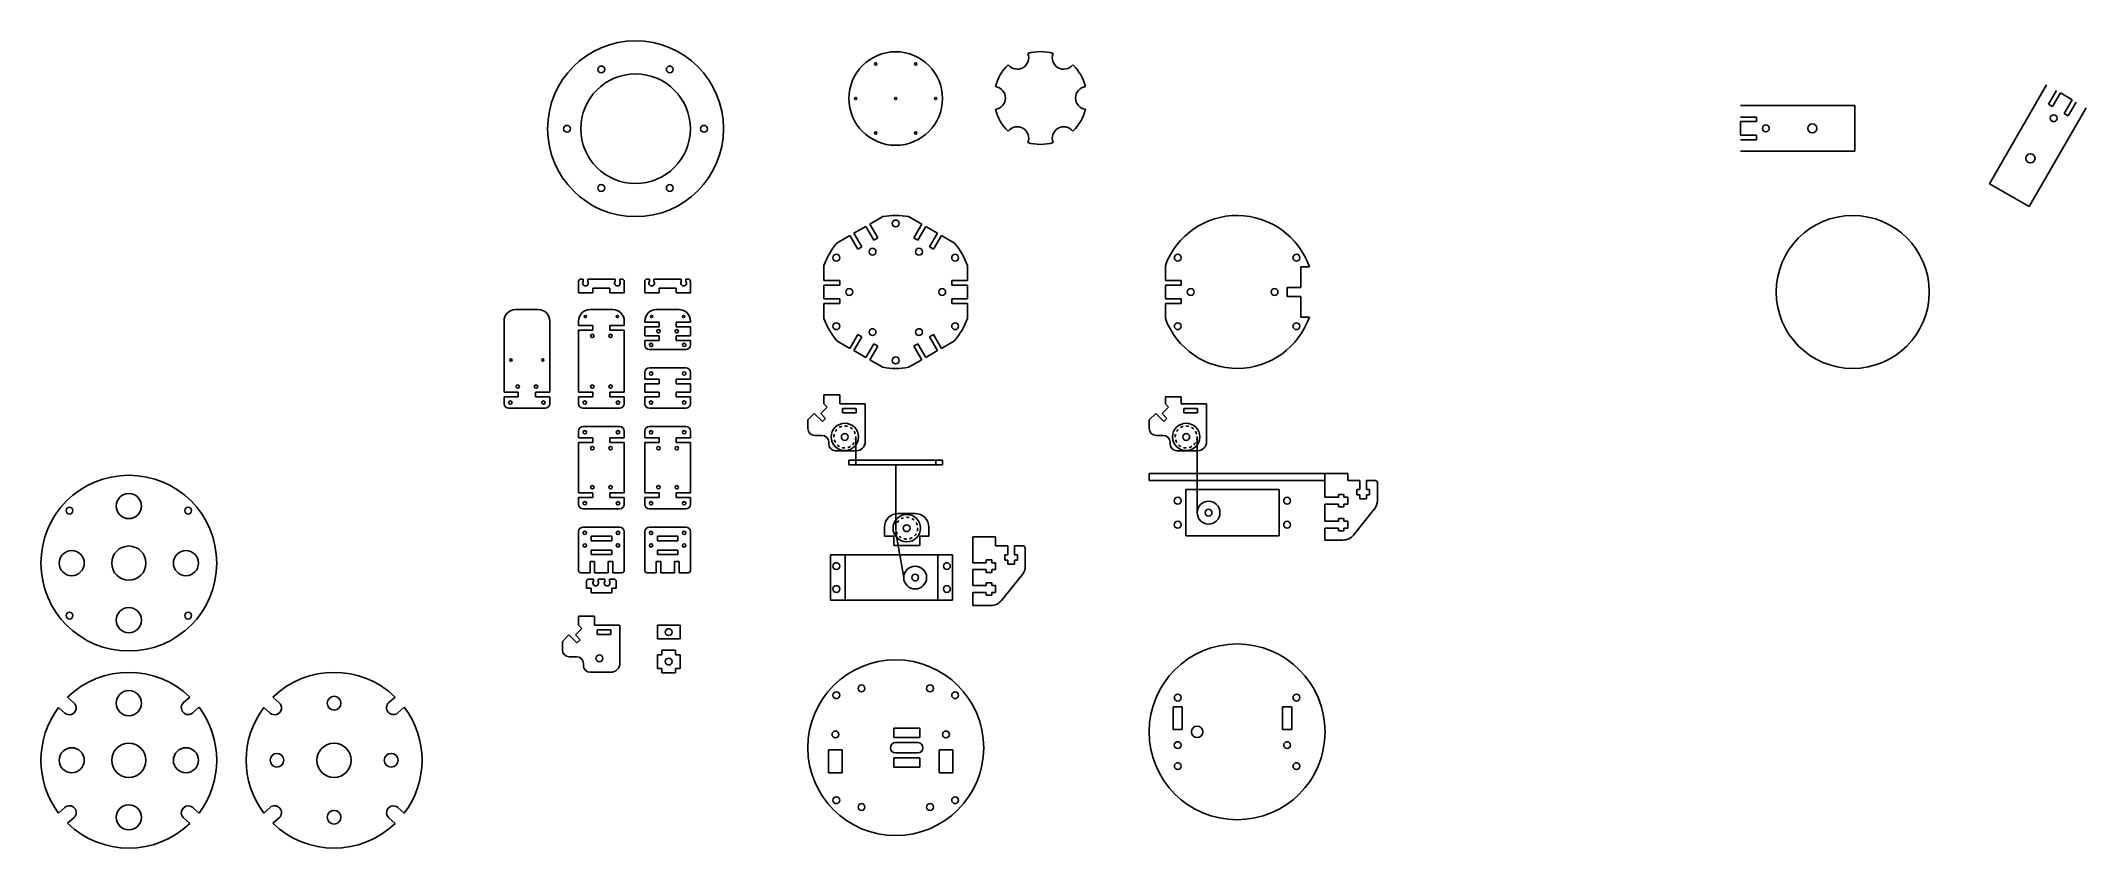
# Model space of a CAD drawing. Header units: millimetres. Extents: x 1730 to 2625, y 1082 to 1435.
import ezdxf

# ---------------------------------------------------------------- set-up
doc = ezdxf.new("R2010")
doc.units = ezdxf.units.MM
doc.linetypes.add('JIS_02_1.2', pattern=[2.5, 1.25, -1.25])

msp = doc.modelspace()

# ---------------------------------------------------------------- linework, layer by layer
for p, q in [((2582.92, 1372.73), (2607.92, 1416.03)), ((2523.94, 1406.96), (2473.94, 1406.96)), ((2523.94, 1406.96), (2523.94, 1386.96)), ((2608.78, 1407.53), (2612.25, 1413.53)), ((2608.78, 1407.53), (2610.51, 1406.53)), ((2613.98, 1412.53), (2610.51, 1406.53)), ((2619.18, 1409.53), (2613.98, 1412.53)), ((2619.18, 1409.53), (2613.98, 1412.53)), ((2619.18, 1409.53), (2615.71, 1403.53)), ((2617.44, 1402.53), (2620.91, 1408.53)), ((2480.88, 1401.96), (2473.94, 1401.96)), ((2473.94, 1399.96), (2480.88, 1399.96)), ((2473.94, 1399.96), (2473.94, 1393.96)), ((2473.94, 1399.96), (2473.94, 1393.96)), ((2480.88, 1399.96), (2480.88, 1401.96)), ((2600.24, 1362.73), (2625.24, 1406.03)), ((2615.71, 1403.53), (2617.44, 1402.53)), ((2473.94, 1393.96), (2480.88, 1393.96)), ((2480.88, 1391.96), (2473.94, 1391.96)), ((2480.88, 1391.96), (2480.88, 1393.96)), ((2523.94, 1386.96), (2473.94, 1386.96)), ((2600.24, 1362.73), (2582.92, 1372.73)), ((2090.88, 1354.04), (2085.69, 1351.04)), ((2090.88, 1354.04), (2085.69, 1351.04)), ((2090.88, 1354.04), (2094.35, 1348.03)), ((2098.35, 1358.35), (2092.61, 1355.04)), ((2096.08, 1349.03), (2092.61, 1355.04)), ((2115.37, 1355.04), (2109.64, 1358.35)), ((2111.9, 1349.03), (2115.37, 1355.04)), ((2117.11, 1354.04), (2113.64, 1348.03)), ((2122.3, 1351.04), (2117.11, 1354.04)), ((2122.3, 1351.04), (2117.11, 1354.04)), ((2083.95, 1350.04), (2078.22, 1346.73)), ((2087.42, 1344.03), (2083.95, 1350.04)), ((2085.69, 1351.04), (2089.16, 1345.03)), ((2087.42, 1344.03), (2089.16, 1345.03)), ((2094.35, 1348.03), (2096.08, 1349.03)), ((2111.9, 1349.03), (2113.64, 1348.03)), ((2122.3, 1351.04), (2118.83, 1345.03)), ((2118.83, 1345.03), (2120.57, 1344.03)), ((2120.57, 1344.03), (2124.03, 1350.04)), ((2129.77, 1346.73), (2124.03, 1350.04)), ((2072.57, 1336.94), (2072.57, 1330.32)), ((2135.42, 1336.94), (2135.42, 1330.32)), ((2222.05, 1336.94), (2222.05, 1330.32)), ((2281.43, 1327.32), (2281.43, 1336.32)), ((2281.43, 1336.32), (2285.11, 1336.32)), ((1965.11, 1324.94), (1965.11, 1329.94)), ((1967.11, 1330.94), (1966.11, 1330.94)), ((1967.11, 1330.94), (1967.11, 1329.94)), ((1969.11, 1330.94), (1969.11, 1329.94)), ((1969.11, 1330.94), (1981.11, 1330.94)), ((1971.36, 1326.94), (1978.86, 1326.94)), ((1971.36, 1326.94), (1971.36, 1324.94)), ((1978.86, 1326.94), (1978.86, 1324.94)), ((1981.11, 1330.94), (1981.11, 1329.94)), ((1983.11, 1330.94), (1983.11, 1329.94)), ((1983.11, 1330.94), (1984.11, 1330.94)), ((1985.11, 1329.94), (1985.11, 1324.94)), ((1994.09, 1324.94), (1994.09, 1329.94)), ((1996.09, 1330.94), (1995.09, 1330.94)), ((1996.09, 1330.94), (1996.09, 1329.94)), ((1998.09, 1330.94), (1998.09, 1329.94)), ((1998.09, 1330.94), (2010.09, 1330.94)), ((2000.34, 1326.94), (2007.84, 1326.94)), ((2000.34, 1326.94), (2000.34, 1324.94)), ((2007.84, 1326.94), (2007.84, 1324.94)), ((2010.09, 1330.94), (2010.09, 1329.94)), ((2012.09, 1330.94), (2012.09, 1329.94)), ((2012.09, 1330.94), (2013.09, 1330.94)), ((2014.09, 1329.94), (2014.09, 1324.94)), ((2079.51, 1330.32), (2072.57, 1330.32)), ((2072.57, 1328.32), (2079.51, 1328.32)), ((2072.57, 1328.32), (2072.57, 1322.32)), ((2072.57, 1328.32), (2072.57, 1322.32)), ((2079.51, 1328.32), (2079.51, 1330.32)), ((2128.48, 1328.32), (2128.48, 1330.32)), ((2128.48, 1330.32), (2135.42, 1330.32)), ((2135.42, 1328.32), (2128.48, 1328.32)), ((2135.42, 1328.32), (2135.42, 1322.32)), ((2135.42, 1328.32), (2135.42, 1322.32)), ((2228.99, 1330.32), (2222.05, 1330.32)), ((2222.05, 1328.32), (2228.99, 1328.32)), ((2222.05, 1328.32), (2222.05, 1322.32)), ((2222.05, 1328.32), (2222.05, 1322.32)), ((2228.99, 1328.32), (2228.99, 1330.32)), ((2281.43, 1327.32), (2275.36, 1327.32)), ((2275.36, 1327.32), (2275.36, 1323.32)), ((1937.46, 1317.56), (1947.46, 1317.56)), ((1965.11, 1324.94), (1971.36, 1324.94)), ((1970.11, 1317.56), (1980.11, 1317.56)), ((1978.86, 1324.94), (1985.11, 1324.94)), ((1994.09, 1324.94), (2000.34, 1324.94)), ((1999.09, 1317.56), (2009.09, 1317.56)), ((2007.84, 1324.94), (2014.09, 1324.94)), ((2072.57, 1322.32), (2079.51, 1322.32)), ((2079.51, 1320.32), (2072.57, 1320.32)), ((2072.57, 1320.32), (2072.57, 1313.71)), ((2079.51, 1320.32), (2079.51, 1322.32)), ((2128.48, 1320.32), (2128.48, 1322.32)), ((2135.42, 1322.32), (2128.48, 1322.32)), ((2128.48, 1320.32), (2135.42, 1320.32)), ((2135.42, 1320.32), (2135.42, 1313.71)), ((2222.05, 1322.32), (2228.99, 1322.32)), ((2228.99, 1320.32), (2222.05, 1320.32)), ((2222.05, 1320.32), (2222.05, 1313.71)), ((2228.99, 1320.32), (2228.99, 1322.32)), ((2281.43, 1323.32), (2275.36, 1323.32)), ((2281.43, 1314.32), (2281.43, 1323.32)), ((1932.46, 1312.56), (1932.46, 1281.36)), ((1952.46, 1281.36), (1952.46, 1312.56)), ((1965.11, 1312.56), (1965.11, 1310.56)), ((1971.36, 1310.56), (1965.11, 1310.56)), ((1971.36, 1308.56), (1965.11, 1308.56)), ((1965.11, 1308.56), (1965.11, 1281.36)), ((1968.11, 1314.06), (1968.11, 1314.06)), ((1971.36, 1310.56), (1971.36, 1308.56)), ((1978.86, 1310.56), (1985.11, 1310.56)), ((1978.86, 1310.56), (1978.86, 1308.56)), ((1978.86, 1308.56), (1985.11, 1308.56)), ((1985.11, 1310.56), (1985.11, 1312.56)), ((1985.11, 1281.36), (1985.11, 1308.56)), ((1994.09, 1312.1), (1994.09, 1312.56)), ((2000.34, 1312.1), (1994.09, 1312.1)), ((2000.34, 1310.1), (1994.09, 1310.1)), ((1994.09, 1306.1), (1994.09, 1310.1)), ((2000.34, 1312.1), (2000.34, 1310.1)), ((2007.84, 1312.1), (2014.09, 1312.1)), ((2007.84, 1312.1), (2007.84, 1310.1)), ((2007.84, 1310.1), (2014.09, 1310.1)), ((2014.09, 1312.1), (2014.09, 1312.56)), ((2014.09, 1306.1), (2014.09, 1310.1)), ((2281.43, 1314.32), (2285.11, 1314.32)), ((2000.34, 1306.1), (1994.09, 1306.1)), ((1994.09, 1302.1), (1994.09, 1304.1)), ((2000.34, 1304.1), (1994.09, 1304.1)), ((1996.09, 1300.1), (2012.09, 1300.1)), ((2000.34, 1306.1), (2000.34, 1304.1)), ((2007.84, 1306.1), (2014.09, 1306.1)), ((2007.84, 1306.1), (2007.84, 1304.1)), ((2007.84, 1304.1), (2014.09, 1304.1)), ((2014.09, 1302.1), (2014.09, 1304.1)), ((2078.22, 1303.92), (2083.95, 1300.61)), ((2087.42, 1306.62), (2083.95, 1300.61)), ((2085.69, 1299.61), (2089.16, 1305.62)), ((2085.69, 1299.61), (2090.88, 1296.61)), ((2085.69, 1299.61), (2090.88, 1296.61)), ((2089.16, 1305.62), (2087.42, 1306.62)), ((2090.88, 1296.61), (2094.35, 1302.62)), ((2096.08, 1301.62), (2092.61, 1295.61)), ((2096.08, 1301.62), (2094.35, 1302.62)), ((2113.64, 1302.62), (2111.9, 1301.62)), ((2111.9, 1301.62), (2115.37, 1295.61)), ((2117.11, 1296.61), (2113.64, 1302.62)), ((2117.11, 1296.61), (2122.3, 1299.61)), ((2117.11, 1296.61), (2122.3, 1299.61)), ((2120.57, 1306.62), (2118.83, 1305.62)), ((2122.3, 1299.61), (2118.83, 1305.62)), ((2120.57, 1306.62), (2124.03, 1300.61)), ((2124.03, 1300.61), (2129.77, 1303.92)), ((1935.46, 1295.06), (1935.46, 1295.06)), ((1994.09, 1290.1), (1994.09, 1287.1)), ((1996.09, 1292.1), (2012.09, 1292.1)), ((2014.09, 1290.1), (2014.09, 1287.1)), ((2092.61, 1295.61), (2098.35, 1292.3)), ((2109.64, 1292.3), (2115.37, 1295.61)), ((1932.46, 1281.36), (1938.71, 1281.36)), ((1938.71, 1279.36), (1938.71, 1281.36)), ((1946.21, 1279.36), (1946.21, 1281.36)), ((1946.21, 1281.36), (1952.46, 1281.36)), ((1971.36, 1281.36), (1965.11, 1281.36)), ((1971.36, 1279.36), (1971.36, 1281.36)), ((1978.86, 1279.36), (1978.86, 1281.36)), ((1978.86, 1281.36), (1985.11, 1281.36)), ((2000.34, 1287.1), (1994.09, 1287.1)), ((2000.34, 1285.1), (1994.09, 1285.1)), ((1994.09, 1285.1), (1994.09, 1281.36)), ((2000.34, 1281.36), (1994.09, 1281.36)), ((2000.34, 1287.1), (2000.34, 1285.1)), ((2000.34, 1279.36), (2000.34, 1281.36)), ((2007.84, 1287.1), (2014.09, 1287.1)), ((2007.84, 1287.1), (2007.84, 1285.1)), ((2007.84, 1285.1), (2014.09, 1285.1)), ((2007.84, 1279.36), (2007.84, 1281.36)), ((2007.84, 1281.36), (2014.09, 1281.36)), ((2014.09, 1285.1), (2014.09, 1281.36)), ((1932.46, 1279.36), (1932.46, 1276.36)), ((1938.71, 1279.36), (1932.46, 1279.36)), ((1934.46, 1274.36), (1950.46, 1274.36)), ((1946.21, 1279.36), (1952.46, 1279.36)), ((1952.46, 1279.36), (1952.46, 1276.36)), ((1965.11, 1279.36), (1965.11, 1276.36)), ((1971.36, 1279.36), (1965.11, 1279.36)), ((1978.86, 1279.36), (1985.11, 1279.36)), ((1985.11, 1279.36), (1985.11, 1276.36)), ((2000.34, 1279.36), (1994.09, 1279.36)), ((1994.09, 1279.36), (1994.09, 1276.36)), ((1996.09, 1274.36), (2012.09, 1274.36)), ((2007.84, 1279.36), (2014.09, 1279.36)), ((2014.09, 1279.36), (2014.09, 1276.36)), ((2068.33, 1272.06), (2065.5, 1269.23)), ((2071.87, 1268.52), (2068.33, 1272.06)), ((2071.16, 1272.06), (2073.99, 1274.88)), ((2073.28, 1269.93), (2071.16, 1272.06)), ((2072.57, 1280.3), (2079.51, 1280.3)), ((2072.57, 1276.3), (2072.57, 1280.3)), ((2073.99, 1274.88), (2072.57, 1276.3)), ((2079.51, 1276.3), (2079.51, 1280.3)), ((2079.51, 1276.3), (2090.66, 1276.3)), ((2080.66, 1272.3), (2080.66, 1274.3)), ((2080.66, 1274.3), (2086.66, 1274.3)), ((2086.66, 1272.3), (2080.66, 1272.3)), ((2086.66, 1272.3), (2086.66, 1274.3)), ((2090.66, 1276.3), (2090.66, 1259.71)), ((2217.81, 1272.06), (2214.98, 1269.23)), ((2221.34, 1268.52), (2217.81, 1272.06)), ((2220.64, 1272.06), (2223.47, 1274.88)), ((2222.76, 1269.93), (2220.64, 1272.06)), ((2222.05, 1279.3), (2228.99, 1279.3)), ((2222.05, 1276.3), (2222.05, 1279.3)), ((2223.47, 1274.88), (2222.05, 1276.3)), ((2228.99, 1279.3), (2228.99, 1276.3)), ((2228.99, 1276.3), (2240.14, 1276.3)), ((2230.14, 1272.3), (2230.14, 1274.3)), ((2230.14, 1274.3), (2236.14, 1274.3)), ((2236.14, 1272.3), (2230.14, 1272.3)), ((2236.14, 1272.3), (2236.14, 1274.3)), ((2240.14, 1276.3), (2240.14, 1259.71)), ((1965.11, 1264.36), (1965.11, 1261.36)), ((1967.11, 1266.36), (1983.11, 1266.36)), ((1985.11, 1261.36), (1985.11, 1264.36)), ((1994.09, 1264.36), (1994.09, 1261.36)), ((1996.09, 1266.36), (2012.09, 1266.36)), ((2014.09, 1261.36), (2014.09, 1264.36)), ((2065.5, 1265.47), (2065.5, 1269.23)), ((2071.87, 1268.52), (2073.28, 1269.93)), ((2214.98, 1265.47), (2214.98, 1269.23)), ((2221.34, 1268.52), (2222.76, 1269.93)), ((1971.36, 1261.36), (1965.11, 1261.36)), ((1971.36, 1259.36), (1965.11, 1259.36)), ((1965.11, 1259.36), (1965.11, 1237.26)), ((1971.36, 1261.36), (1971.36, 1259.36)), ((1978.86, 1261.36), (1985.11, 1261.36)), ((1978.86, 1261.36), (1978.86, 1259.36)), ((1978.86, 1259.36), (1985.11, 1259.36)), ((1985.11, 1259.36), (1985.11, 1237.26)), ((2000.34, 1261.36), (1994.09, 1261.36)), ((2000.34, 1259.36), (1994.09, 1259.36)), ((1994.09, 1259.36), (1994.09, 1237.26)), ((2000.34, 1261.36), (2000.34, 1259.36)), ((2007.84, 1261.36), (2014.09, 1261.36)), ((2007.84, 1261.36), (2007.84, 1259.36)), ((2007.84, 1259.36), (2014.09, 1259.36)), ((2014.09, 1259.36), (2014.09, 1237.26)), ((2068.5, 1262.47), (2071.33, 1262.47)), ((2071.66, 1262.47), (2071.33, 1262.47)), ((2074.66, 1258.71), (2074.66, 1259.47)), ((2086.66, 1255.71), (2077.66, 1255.71)), ((2086.49, 1251.59), (2086.49, 1261.79)), ((2217.98, 1262.47), (2220.81, 1262.47)), ((2221.14, 1262.47), (2220.81, 1262.47)), ((2224.14, 1258.71), (2224.14, 1259.47)), ((2236.14, 1255.71), (2227.14, 1255.71)), ((2235.97, 1261.79), (2235.97, 1228.61)), ((2083.49, 1251.59), (2083.49, 1249.59)), ((2083.49, 1251.59), (2124.49, 1251.59)), ((2083.49, 1249.59), (2124.49, 1249.59)), ((2086.49, 1251.59), (2086.49, 1249.59)), ((2103.99, 1220.8), (2103.99, 1249.59)), ((2121.49, 1251.59), (2121.49, 1249.59)), ((2124.49, 1249.59), (2124.49, 1251.59)), ((2291.9, 1245.71), (2214.9, 1245.71)), ((2214.9, 1242.71), (2214.9, 1245.71)), ((2301.9, 1245.71), (2291.9, 1245.71)), ((2291.9, 1235.36), (2291.9, 1245.71)), ((2291.9, 1242.71), (2291.9, 1245.71)), ((2301.9, 1242.71), (2301.9, 1245.71)), ((1971.36, 1237.26), (1965.11, 1237.26)), ((1971.36, 1235.26), (1971.36, 1237.26)), ((1978.86, 1237.26), (1985.11, 1237.26)), ((1978.86, 1235.26), (1978.86, 1237.26)), ((2000.34, 1237.26), (1994.09, 1237.26)), ((2000.34, 1235.26), (2000.34, 1237.26)), ((2007.84, 1237.26), (2014.09, 1237.26)), ((2007.84, 1235.26), (2007.84, 1237.26)), ((2291.9, 1242.71), (2214.9, 1242.71)), ((2230.97, 1238.71), (2271.87, 1238.71)), ((2230.97, 1238.71), (2230.97, 1218.51)), ((2271.87, 1218.51), (2271.87, 1238.71)), ((2300.2, 1236.61), (2297.8, 1236.61)), ((2305.95, 1236.41), (2305.95, 1238.81)), ((2311.45, 1236.41), (2311.45, 1238.81)), ((1965.11, 1232.26), (1965.11, 1235.26)), ((1971.36, 1235.26), (1965.11, 1235.26)), ((1978.86, 1235.26), (1985.11, 1235.26)), ((1985.11, 1235.26), (1985.11, 1232.26)), ((1994.09, 1232.26), (1994.09, 1235.26)), ((2000.34, 1235.26), (1994.09, 1235.26)), ((1996.09, 1230.26), (2012.09, 1230.26)), ((2007.84, 1235.26), (2014.09, 1235.26)), ((2014.09, 1235.26), (2014.09, 1232.26)), ((2291.9, 1224.86), (2291.9, 1232.36)), ((2300.2, 1231.11), (2297.8, 1231.11)), ((1965.11, 1220.26), (1965.11, 1203.26)), ((1967.11, 1222.26), (1983.11, 1222.26)), ((1970.61, 1218.26), (1979.61, 1218.26)), ((1970.61, 1216.26), (1970.61, 1218.26)), ((1979.61, 1216.26), (1979.61, 1218.26)), ((1985.11, 1220.26), (1985.11, 1203.26)), ((1994.09, 1220.26), (1994.09, 1203.26)), ((1996.09, 1222.26), (2012.09, 1222.26)), ((1999.59, 1218.26), (2008.59, 1218.26)), ((1999.59, 1216.26), (1999.59, 1218.26)), ((2008.59, 1216.26), (2008.59, 1218.26)), ((2014.09, 1220.26), (2014.09, 1203.26)), ((2103.09, 1214.3), (2103.09, 1218.3)), ((2107.49, 1200.2), (2104.07, 1219.98)), ((2114.49, 1218.3), (2114.49, 1214.3)), ((2147.73, 1218.05), (2137.73, 1218.05)), ((2137.73, 1206.7), (2137.73, 1218.05)), ((2147.73, 1214.05), (2147.73, 1218.05)), ((2230.97, 1218.51), (2271.87, 1218.51)), ((2291.9, 1216.61), (2291.9, 1221.86)), ((2300.2, 1226.11), (2297.8, 1226.11)), ((2300.2, 1220.61), (2297.8, 1220.61)), ((1970.61, 1216.26), (1979.61, 1216.26)), ((1970.61, 1212.26), (1979.61, 1212.26)), ((1970.61, 1210.26), (1970.61, 1212.26)), ((1970.61, 1210.26), (1979.61, 1210.26)), ((1979.61, 1210.26), (1979.61, 1212.26)), ((1999.59, 1216.26), (2008.59, 1216.26)), ((1999.59, 1212.26), (2008.59, 1212.26)), ((1999.59, 1210.26), (1999.59, 1212.26)), ((1999.59, 1210.26), (2008.59, 1210.26)), ((2008.59, 1210.26), (2008.59, 1212.26)), ((2075.49, 1190.3), (2075.49, 1210.1)), ((2075.49, 1210.1), (2128.89, 1210.1)), ((2081.89, 1210.1), (2081.89, 1190.3)), ((2114.49, 1214.3), (2103.09, 1214.3)), ((2122.49, 1210.1), (2122.49, 1190.3)), ((2128.89, 1190.3), (2128.89, 1210.1)), ((2151.79, 1207.75), (2151.79, 1210.15)), ((2157.29, 1207.75), (2157.29, 1210.15)), ((1966.11, 1202.26), (1970.11, 1202.26)), ((1972.11, 1207.26), (1970.11, 1207.26)), ((1970.11, 1207.26), (1970.11, 1202.26)), ((1970.11, 1202.26), (1970.11, 1202.26)), ((1972.11, 1207.26), (1972.11, 1202.26)), ((1972.11, 1202.26), (1978.11, 1202.26)), ((1978.11, 1207.26), (1978.11, 1202.26)), ((1978.11, 1207.26), (1980.11, 1207.26)), ((1980.11, 1207.26), (1980.11, 1202.26)), ((1980.11, 1202.26), (1984.11, 1202.26)), ((1995.09, 1202.26), (1999.09, 1202.26)), ((2001.09, 1207.26), (1999.09, 1207.26)), ((1999.09, 1207.26), (1999.09, 1202.26)), ((1999.09, 1202.26), (1999.09, 1202.26)), ((2001.09, 1207.26), (2001.09, 1202.26)), ((2001.09, 1202.26), (2007.09, 1202.26)), ((2007.09, 1207.26), (2007.09, 1202.26)), ((2007.09, 1207.26), (2009.09, 1207.26)), ((2009.09, 1207.26), (2009.09, 1202.26)), ((2009.09, 1202.26), (2013.09, 1202.26)), ((2137.73, 1196.7), (2137.73, 1203.7)), ((2146.03, 1207.95), (2143.63, 1207.95)), ((2146.03, 1202.45), (2143.63, 1202.45)), ((1968.61, 1195.54), (1968.61, 1198.54)), ((1970.61, 1195.54), (1968.61, 1195.54)), ((1971.61, 1199.54), (1969.61, 1199.54)), ((1970.61, 1195.54), (1970.61, 1193.54)), ((1970.61, 1193.54), (1979.61, 1193.54)), ((1971.61, 1199.54), (1971.61, 1198.54)), ((1973.61, 1199.54), (1976.61, 1199.54)), ((1973.61, 1199.54), (1973.61, 1198.54)), ((1976.61, 1199.54), (1976.61, 1198.54)), ((1978.61, 1199.54), (1980.61, 1199.54)), ((1978.61, 1199.54), (1978.61, 1198.54)), ((1979.61, 1195.54), (1979.61, 1193.54)), ((1979.61, 1195.54), (1981.61, 1195.54)), ((1981.61, 1195.54), (1981.61, 1198.54)), ((2137.73, 1187.95), (2137.73, 1193.7)), ((2146.03, 1197.95), (2143.63, 1197.95)), ((2146.03, 1192.45), (2143.63, 1192.45)), ((1965.11, 1183.3), (1972.05, 1183.3)), ((1965.11, 1179.3), (1965.11, 1183.3)), ((1972.05, 1179.3), (1972.05, 1183.3)), ((2075.49, 1190.3), (2128.89, 1190.3)), ((1960.87, 1175.06), (1958.04, 1172.23)), ((1964.4, 1171.53), (1960.87, 1175.06)), ((1963.7, 1175.06), (1966.52, 1177.89)), ((1965.82, 1172.94), (1963.7, 1175.06)), ((1966.52, 1177.89), (1965.11, 1179.3)), ((1972.05, 1179.3), (1983.2, 1179.3)), ((1973.2, 1175.3), (1973.2, 1177.3)), ((1973.2, 1177.3), (1979.2, 1177.3)), ((1979.2, 1175.3), (1973.2, 1175.3)), ((1979.2, 1175.3), (1979.2, 1177.3)), ((1983.2, 1179.3), (1983.2, 1162.71)), ((1999.59, 1179.3), (1999.59, 1173.3)), ((1999.59, 1179.3), (2009.59, 1179.3)), ((2009.59, 1173.3), (1999.59, 1173.3)), ((2009.59, 1179.3), (2009.59, 1173.3)), ((1958.04, 1168.48), (1958.04, 1172.23)), ((1961.04, 1165.48), (1963.87, 1165.48)), ((1964.2, 1165.48), (1963.87, 1165.48)), ((1964.4, 1171.53), (1965.82, 1172.94)), ((2001.59, 1166.39), (1999.59, 1166.39)), ((1999.59, 1166.39), (1999.59, 1160.39)), ((2007.59, 1168.39), (2001.59, 1168.39)), ((2001.59, 1168.39), (2001.59, 1166.39)), ((2007.59, 1166.39), (2007.59, 1168.39)), ((2007.59, 1166.39), (2009.59, 1166.39)), ((2009.59, 1166.39), (2009.59, 1160.39)), ((1967.2, 1161.71), (1967.2, 1162.48)), ((1979.2, 1158.71), (1970.2, 1158.71)), ((1999.59, 1160.39), (2001.59, 1160.39)), ((2001.59, 1160.39), (2001.59, 1158.39)), ((2001.59, 1158.39), (2007.59, 1158.39)), ((2007.59, 1158.39), (2007.59, 1160.39)), ((2009.59, 1160.39), (2007.59, 1160.39)), ((1741.35, 1147.8), (1744.13, 1145.35)), ((1794.91, 1147.85), (1792.15, 1145.41)), ((1831.24, 1147.8), (1834.02, 1145.35)), ((1884.79, 1147.85), (1882.03, 1145.41)), ((1737.38, 1143.3), (1740.17, 1140.84)), ((1798.88, 1143.36), (1796.13, 1140.92)), ((1827.27, 1143.3), (1830.05, 1140.84)), ((1888.77, 1143.36), (1886.01, 1140.92)), ((2225.47, 1133.59), (2225.47, 1143.59)), ((2229.47, 1143.59), (2225.47, 1143.59)), ((2273.37, 1133.59), (2273.37, 1143.59)), ((2277.37, 1143.59), (2273.37, 1143.59)), ((2103.09, 1130.15), (2103.09, 1134.15)), ((2114.49, 1134.15), (2103.09, 1134.15)), ((2103.09, 1130.15), (2114.49, 1130.15)), ((2114.49, 1130.15), (2114.49, 1134.15)), ((2229.47, 1133.59), (2225.47, 1133.59)), ((2277.37, 1133.59), (2273.37, 1133.59)), ((2074.59, 1124.65), (2080.59, 1124.65)), ((2074.59, 1124.65), (2074.59, 1114.65)), ((2080.59, 1114.65), (2080.59, 1124.65)), ((2103.09, 1121.15), (2114.49, 1121.15)), ((2103.09, 1121.15), (2103.09, 1117.15)), ((2103.92, 1127.9), (2113.67, 1127.9)), ((2103.92, 1123.4), (2113.67, 1123.4)), ((2114.49, 1117.15), (2114.49, 1121.15)), ((2122.99, 1124.65), (2128.99, 1124.65)), ((2122.99, 1124.65), (2122.99, 1114.65)), ((2128.99, 1124.65), (2128.99, 1114.65)), ((2074.59, 1114.65), (2080.59, 1114.65)), ((2103.09, 1117.15), (2114.49, 1117.15)), ((2122.99, 1114.65), (2128.99, 1114.65)), ((1737.38, 1097.03), (1740.17, 1099.48)), ((1741.35, 1092.53), (1744.13, 1094.98)), ((1794.91, 1092.48), (1792.15, 1094.92)), ((1798.88, 1096.97), (1796.13, 1099.41)), ((1827.27, 1097.03), (1830.05, 1099.48)), ((1831.24, 1092.53), (1834.02, 1094.98)), ((1884.79, 1092.48), (1882.03, 1094.92)), ((1888.77, 1096.97), (1886.01, 1099.41))]:
    msp.add_line(p, q)
at = {"color": 1}
for p, q in [((1967.11, 1274.36), (1983.11, 1274.36)), ((1967.11, 1230.26), (1983.11, 1230.26))]:
    msp.add_line(p, q, dxfattribs=at)
at = {"color": 0}
for p, q in [((2297.8, 1235.36), (2297.8, 1236.61)), ((2300.2, 1235.36), (2300.2, 1236.61)), ((2301.9, 1242.71), (2307.2, 1242.71)), ((2305.95, 1238.81), (2307.2, 1238.81)), ((2305.95, 1236.41), (2307.2, 1236.41)), ((2307.2, 1238.81), (2307.2, 1242.71)), ((2307.2, 1234.71), (2307.2, 1236.41)), ((2310.2, 1242.71), (2313.9, 1242.71)), ((2310.2, 1238.81), (2310.2, 1242.71)), ((2310.2, 1238.81), (2311.45, 1238.81)), ((2310.2, 1234.71), (2310.2, 1236.41)), ((2310.2, 1236.41), (2311.45, 1236.41)), ((2314.9, 1241.71), (2314.9, 1233.87)), ((2105.09, 1228.3), (2112.49, 1228.3)), ((2297.8, 1235.36), (2291.9, 1235.36)), ((2297.8, 1232.36), (2291.9, 1232.36)), ((2297.8, 1231.11), (2297.8, 1232.36)), ((2301.9, 1235.36), (2300.2, 1235.36)), ((2301.9, 1232.36), (2300.2, 1232.36)), ((2300.2, 1231.11), (2300.2, 1232.36)), ((2301.9, 1232.36), (2301.9, 1235.36)), ((2313.56, 1230.09), (2304.45, 1218.83)), ((2307.2, 1234.71), (2310.2, 1234.71)), ((2099.09, 1218.3), (2099.09, 1222.3)), ((2099.09, 1218.3), (2103.09, 1218.3)), ((2118.49, 1218.3), (2114.49, 1218.3)), ((2118.49, 1218.3), (2118.49, 1222.3)), ((2297.8, 1224.86), (2291.9, 1224.86)), ((2297.8, 1221.86), (2291.9, 1221.86)), ((2297.8, 1224.86), (2297.8, 1226.11)), ((2297.8, 1220.61), (2297.8, 1221.86)), ((2300.2, 1224.86), (2300.2, 1226.11)), ((2301.9, 1224.86), (2300.2, 1224.86)), ((2301.9, 1221.86), (2300.2, 1221.86)), ((2300.2, 1220.61), (2300.2, 1221.86)), ((2301.9, 1221.86), (2301.9, 1224.86)), ((2147.73, 1214.05), (2153.04, 1214.05)), ((2151.79, 1210.15), (2153.04, 1210.15)), ((2153.04, 1210.15), (2153.04, 1214.05)), ((2156.04, 1214.05), (2159.73, 1214.05)), ((2156.04, 1210.15), (2156.04, 1214.05)), ((2156.04, 1210.15), (2157.29, 1210.15)), ((2160.73, 1213.05), (2160.73, 1205.21)), ((2291.9, 1216.61), (2299.79, 1216.61)), ((2143.63, 1206.7), (2137.73, 1206.7)), ((2143.63, 1203.7), (2137.73, 1203.7)), ((2143.63, 1206.7), (2143.63, 1207.95)), ((2143.63, 1202.45), (2143.63, 1203.7)), ((2146.03, 1206.7), (2146.03, 1207.95)), ((2147.73, 1206.7), (2146.03, 1206.7)), ((2147.73, 1203.7), (2146.03, 1203.7)), ((2146.03, 1202.45), (2146.03, 1203.7)), ((2147.73, 1203.7), (2147.73, 1206.7)), ((2159.4, 1201.43), (2150.28, 1190.17)), ((2151.79, 1207.75), (2153.04, 1207.75)), ((2153.04, 1206.05), (2153.04, 1207.75)), ((2153.04, 1206.05), (2156.04, 1206.05)), ((2156.04, 1206.05), (2156.04, 1207.75)), ((2156.04, 1207.75), (2157.29, 1207.75)), ((2143.63, 1196.7), (2137.73, 1196.7)), ((2143.63, 1193.7), (2137.73, 1193.7)), ((2143.63, 1196.7), (2143.63, 1197.95)), ((2143.63, 1192.45), (2143.63, 1193.7)), ((2146.03, 1196.7), (2146.03, 1197.95)), ((2147.73, 1196.7), (2146.03, 1196.7)), ((2147.73, 1193.7), (2146.03, 1193.7)), ((2146.03, 1192.45), (2146.03, 1193.7)), ((2147.73, 1193.7), (2147.73, 1196.7)), ((2137.73, 1187.95), (2145.62, 1187.95)), ((2229.47, 1133.59), (2229.47, 1143.59)), ((2277.37, 1133.59), (2277.37, 1143.59))]:
    msp.add_line(p, q, dxfattribs=at)
for centre, radius in [((1990.05, 1396.81), 38.5), ((2108.79, 1221.8), 1.5), ((1974.23, 1164.8), 1.5), ((2253.47, 1132.59), 38.5), ((2103.99, 1125.65), 38.5), ((2078.01, 1148.65), 1.5), ((2088.99, 1151.63), 1.5), ((2118.99, 1151.63), 1.5), ((2129.98, 1148.65), 1.5), ((2227.49, 1147.59), 1.5), ((2279.45, 1147.59), 1.5), ((2077.59, 1131.46), 1.5), ((2125.99, 1131.46), 1.5), ((2227.47, 1126.78), 1.5), ((2275.37, 1126.78), 1.5), ((2227.49, 1117.59), 1.5), ((2279.45, 1117.59), 1.5), ((2078.01, 1102.65), 1.5), ((2129.98, 1102.65), 1.5), ((2088.99, 1099.67), 1.5), ((2118.99, 1099.67), 1.5)]:
    msp.add_circle(centre, radius, dxfattribs=at)
for centre, radius in [((1975.05, 1422.79), 1.5), ((2005.05, 1422.79), 1.5), ((2103.99, 1410.06), 20.5), ((2095.24, 1425.22), 0.5), ((2112.74, 1425.22), 0.5), ((1990.05, 1396.81), 24), ((2086.49, 1410.06), 0.5), ((2103.99, 1410.06), 0.5), ((2121.49, 1410.06), 0.5), ((1960.05, 1396.81), 1.5), ((2020.05, 1396.81), 1.5), ((2485.02, 1396.96), 1.5), ((2505.36, 1396.96), 2), ((2611.04, 1401.43), 1.5), ((2095.24, 1394.91), 0.5), ((2112.74, 1394.91), 0.5), ((2600.87, 1383.82), 2), ((1975.05, 1370.83), 1.5), ((2005.05, 1370.83), 1.5), ((2103.99, 1355.32), 1.5), ((2523.05, 1325.32), 33.5), ((2093.83, 1342.94), 1.5), ((2114.16, 1342.94), 1.5), ((2078.01, 1340.32), 1.5), ((2129.98, 1340.32), 1.5), ((2227.49, 1340.32), 1.5), ((2279.45, 1340.32), 1.5), ((2083.66, 1325.32), 1.5), ((2124.33, 1325.32), 1.5), ((2233.14, 1325.32), 1.5), ((2269.86, 1325.32), 1.5), ((1968.11, 1314.56), 0.5), ((1982.11, 1314.56), 0.5), ((1997.09, 1314.56), 0.5), ((2000.09, 1308.1), 0.75), ((2008.09, 1308.1), 0.75), ((2011.09, 1314.56), 0.5), ((2078.01, 1310.32), 1.5), ((2093.83, 1307.71), 1.5), ((2114.16, 1307.71), 1.5), ((2129.98, 1310.32), 1.5), ((2227.49, 1310.32), 1.5), ((2279.45, 1310.32), 1.5), ((1971.11, 1306.06), 0.75), ((1979.11, 1306.06), 0.75), ((1996.84, 1302.1), 0.75), ((2011.34, 1302.1), 0.75), ((1935.46, 1295.56), 0.5), ((1949.46, 1295.56), 0.5), ((1996.84, 1289.6), 0.75), ((2011.34, 1289.6), 0.75), ((2103.99, 1295.32), 1.5), ((1938.46, 1283.86), 0.75), ((1946.46, 1283.86), 0.75), ((1971.11, 1283.86), 0.75), ((1979.11, 1283.86), 0.75), ((1935.21, 1276.86), 0.75), ((1949.71, 1276.86), 0.75), ((1967.86, 1276.86), 0.75), ((1982.36, 1276.86), 0.75), ((1996.84, 1276.86), 0.75), ((2011.34, 1276.86), 0.75), ((1967.86, 1263.86), 0.75), ((1982.36, 1263.86), 0.75), ((1996.84, 1263.86), 0.75), ((2011.34, 1263.86), 0.75), ((1971.11, 1256.86), 0.75), ((1979.11, 1256.86), 0.75), ((2000.09, 1256.86), 0.75), ((2008.09, 1256.86), 0.75), ((1768.16, 1206.52), 38.5), ((1768.16, 1231.52), 5.5), ((1971.11, 1239.76), 0.75), ((1979.11, 1239.76), 0.75), ((2000.09, 1239.76), 0.75), ((2008.09, 1239.76), 0.75), ((1742.18, 1229.52), 1.5), ((1794.14, 1229.52), 1.5), ((1967.86, 1232.76), 0.75), ((1982.36, 1232.76), 0.75), ((1996.84, 1232.76), 0.75), ((2011.34, 1232.76), 0.75), ((2227.47, 1233.86), 1.5), ((2240.97, 1228.61), 5), ((2240.97, 1228.61), 1.5), ((2275.38, 1233.86), 1.5), ((1967.86, 1219.76), 0.75), ((1982.36, 1219.76), 0.75), ((1996.84, 1219.76), 0.75), ((2011.34, 1219.76), 0.75), ((2227.47, 1223.36), 1.5), ((2275.37, 1223.36), 1.5), ((1743.16, 1206.52), 5.5), ((1768.16, 1206.52), 7.5), ((1793.16, 1206.52), 5.5), ((1967.86, 1214.26), 0.75), ((1982.36, 1214.26), 0.75), ((1996.84, 1214.26), 0.75), ((2011.34, 1214.26), 0.75), ((2077.99, 1205.2), 1.5), ((2112.49, 1200.2), 5), ((2112.49, 1200.2), 1.5), ((2126.39, 1205.2), 1.5), ((2077.99, 1195.2), 1.5), ((2126.39, 1195.2), 1.5), ((1742.18, 1183.52), 1.5), ((1768.16, 1181.52), 5.5), ((1794.14, 1183.52), 1.5), ((2004.59, 1176.3), 1.5), ((2004.59, 1163.39), 1.5), ((1768.16, 1145.16), 5.5), ((1858.04, 1145.16), 3), ((2235.97, 1132.59), 2.5), ((1743.16, 1120.16), 5.5), ((1768.16, 1120.16), 7.5), ((1793.16, 1120.16), 5.5), ((1833.04, 1120.16), 3), ((1858.04, 1120.16), 7.5), ((1883.04, 1120.16), 3), ((1768.16, 1095.16), 5.5), ((1858.04, 1095.16), 3)]:
    msp.add_circle(centre, radius)
at = {"color": 5}
for centre, radius in [((2081.69, 1261.79), 6), ((2081.69, 1261.79), 1.5), ((2231.17, 1261.79), 6), ((2231.17, 1261.79), 1.5), ((2108.79, 1221.8), 6), ((2108.79, 1221.8), 1.5)]:
    msp.add_circle(centre, radius, dxfattribs=at)
at = {"color": 5, "linetype": 'JIS_02_1.2'}
for centre in [(2081.69, 1261.79), (2231.17, 1261.79), (2108.79, 1221.8)]:
    msp.add_circle(centre, 4.8, dxfattribs=at)
for centre, radius, start, end in [((2167.37, 1410.29), 20.33, 134.12383, 165.87617), ((2157.21, 1427.9), 5, 217.06197, 22.93805), ((2167.37, 1410.29), 20.33, 74.12383, 105.87619), ((2177.54, 1427.9), 5, 157.06192, 322.9381), ((2167.37, 1410.29), 20.33, 14.12383, 45.87619), ((2147.04, 1410.29), 5, 277.06195, 82.93803), ((2187.71, 1410.29), 5, 97.06187, 262.93815), ((2167.37, 1410.29), 20.33, 194.12381, 225.87617), ((2157.21, 1392.68), 5, 337.0619, 142.93808), ((2177.54, 1392.68), 5, 37.06185, 202.93813), ((2167.37, 1410.29), 20.33, 314.12381, 345.87619), ((2167.37, 1410.29), 20.33, 254.12381, 285.87617), ((2103.99, 1325.32), 33.5, 80.29339, 99.70661), ((2253.47, 1325.32), 33.5, 19.16916, 159.70661), ((2103.99, 1325.32), 33.5, 140.29339, 159.70661), ((2103.99, 1325.32), 33.5, 20.29339, 39.70661), ((1966.11, 1329.94), 1, 90, 180), ((1968.11, 1329.19), 1.25, 143.1301, 36.8699), ((1982.11, 1329.19), 1.25, 143.1301, 36.8699), ((1984.11, 1329.94), 1, 0, 90), ((1995.09, 1329.94), 1, 90, 180), ((1997.09, 1329.19), 1.25, 143.1301, 36.8699), ((2011.09, 1329.19), 1.25, 143.1301, 36.8699), ((2013.09, 1329.94), 1, 0, 90), ((1937.46, 1312.56), 5, 90, 180), ((1947.46, 1312.56), 5, 0, 90), ((1970.11, 1312.56), 5, 90, 180), ((1980.11, 1312.56), 5, 0, 90), ((1999.09, 1312.56), 5, 90, 180), ((2009.09, 1312.56), 5, 0, 90), ((2103.99, 1325.32), 33.5, 200.29339, 219.70661), ((2103.99, 1325.32), 33.5, 320.29339, 339.70661), ((2253.47, 1325.32), 33.5, 200.29339, 340.83084), ((1996.09, 1302.1), 2, 180, 270), ((2012.09, 1302.1), 2, 270, 0), ((1996.09, 1290.1), 2, 90, 180), ((2012.09, 1290.1), 2, 360, 90), ((2103.99, 1325.32), 33.5, 260.29339, 279.70661), ((1934.46, 1276.36), 2, 180, 270), ((1950.46, 1276.36), 2, 270, 0), ((1967.11, 1276.36), 2, 180, 270), ((1983.11, 1276.36), 2, 270, 0), ((1996.09, 1276.36), 2, 180, 270), ((2012.09, 1276.36), 2, 270, 0), ((1967.11, 1264.36), 2, 90, 180), ((1983.11, 1264.36), 2, 0, 90), ((1996.09, 1264.36), 2, 90, 180), ((2012.09, 1264.36), 2, 0, 90), ((2068.5, 1265.47), 3, 180, 270), ((2217.98, 1265.47), 3, 180, 270), ((2071.66, 1259.47), 3, 0, 90), ((2077.66, 1258.71), 3, 180, 270), ((2086.66, 1259.71), 4, 270, 0), ((2221.14, 1259.47), 3, 0, 90), ((2227.14, 1258.71), 3, 180, 270), ((2236.14, 1259.71), 4, 270, 0), ((1967.11, 1232.26), 2, 180, 270), ((1983.11, 1232.26), 2, 270, 0), ((1996.09, 1232.26), 2, 180, 270), ((2012.09, 1232.26), 2, 270, 0), ((1967.11, 1220.26), 2, 90, 180), ((1983.11, 1220.26), 2, 0, 90), ((1996.09, 1220.26), 2, 90, 180), ((2012.09, 1220.26), 2, 0, 90), ((1966.11, 1203.26), 1, 180, 270), ((1984.11, 1203.26), 1, 270, 0), ((1995.09, 1203.26), 1, 180, 270), ((2013.09, 1203.26), 1, 270, 0), ((1969.61, 1198.54), 1, 90, 180), ((1972.61, 1197.79), 1.25, 143.1301, 36.8699), ((1977.61, 1197.79), 1.25, 143.1301, 36.8699), ((1980.61, 1198.54), 1, 0, 90), ((1961.04, 1168.48), 3, 180, 270), ((1964.2, 1162.48), 3, 0, 90), ((1768.16, 1120.16), 38.5, 45.98665, 134.12611), ((1858.04, 1120.16), 38.5, 45.98665, 134.12611), ((1970.2, 1161.71), 3, 180, 270), ((1979.2, 1162.71), 4, 270, 0), ((1768.16, 1120.16), 38.5, 143.06438, 216.93562), ((1742.15, 1143.1), 3, 228.59525, 48.59525), ((1794.14, 1143.16), 3, 131.51752, 311.51752), ((1768.16, 1120.16), 38.5, 322.95162, 37.04838), ((1858.04, 1120.16), 38.5, 143.06438, 216.93562), ((1832.03, 1143.1), 3, 228.59525, 48.59525), ((1884.02, 1143.16), 3, 131.51752, 311.51752), ((1858.04, 1120.16), 38.5, 322.95162, 37.04838), ((2103.92, 1125.65), 2.25, 90, 270), ((2113.67, 1125.65), 2.25, 270, 90), ((1742.15, 1097.23), 3, 311.40475, 131.40475), ((1794.14, 1097.16), 3, 48.48248, 228.48248), ((1832.03, 1097.23), 3, 311.40475, 131.40475), ((1884.02, 1097.16), 3, 48.48248, 228.48248), ((1768.16, 1120.16), 38.5, 225.87389, 314.01335), ((1858.04, 1120.16), 38.5, 225.87389, 314.01335)]:
    msp.add_arc(centre, radius, start, end)
at = {"color": 0}
for centre, radius, start, end in [((2313.9, 1241.71), 1, 0, 90), ((2105.09, 1222.3), 6, 90, 180), ((2112.49, 1222.3), 6, 0, 90), ((2308.9, 1233.87), 6, 321.01956, 0), ((2299.79, 1222.61), 6, 270, 321.01956), ((2159.73, 1213.05), 1, 0, 90), ((2154.73, 1205.21), 6, 321.01956, 0), ((2145.62, 1193.95), 6, 270, 321.01956)]:
    msp.add_arc(centre, radius, start, end, dxfattribs=at)

doc.saveas('drawing.dxf')
